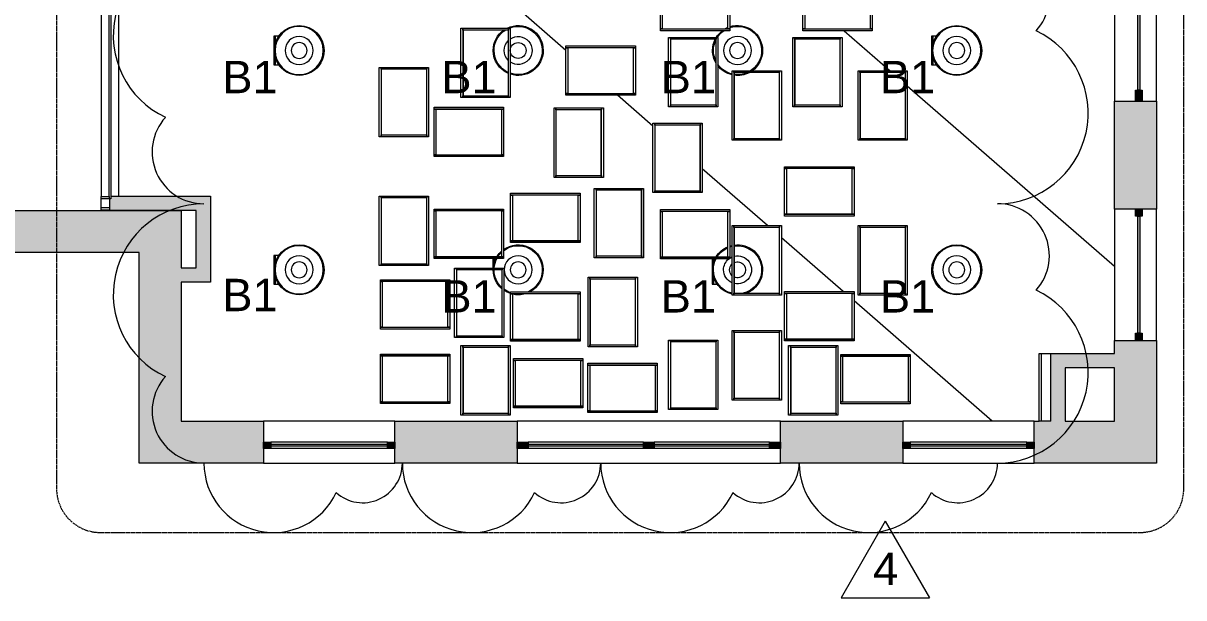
# Model space of a CAD drawing. Header units: inches. Extents: x 4387 to 7158, y 1246 to 2590.
# Drawn here: x 5964.7 to 6282.4, y 1246.4 to 1403.6 of the extents above; entities that cross this region are included whole.
import ezdxf

# ---------------------------------------------------------------- set-up
doc = ezdxf.new("R2010")
doc.units = ezdxf.units.IN
doc.header["$MEASUREMENT"] = 0
doc.linetypes.add('Dash Dot 3_16_', pattern=[0.3125, 0.1875, -0.0625, 0, -0.0625])
for name, color, linetype, lineweight in [('A-ANNO-SYMB', 150, 'Continuous', 9), ('A-CLNG', 13, 'Continuous', 13), ('A-FLOR', 192, 'Continuous', 13), ('A-GENM', 13, 'Continuous', 9), ('A-GLAZ-CURT', 52, 'Continuous', 13), ('A-GLAZ-CWMG', 51, 'Continuous', 13), ('A-WALL', 113, 'Continuous', 13), ('A-WALL-PATT', 111, 'Continuous', 13), ('E-LITE-EQPM', 33, 'Continuous', 9), ('E-LITE-EQPM-IDEN', 33, 'Continuous', 9), ('G-ANNO-REVC', 71, 'Continuous', 9), ('G-ANNO-REVC-IDEN', 71, 'Continuous', 9), ('I-WALL', 2, 'Continuous', 13)]:
    doc.layers.add(name, color=color, linetype=linetype, lineweight=lineweight)
doc.styles.add('Arial', font='arial.ttf', dxfattribs={"height": 8.851796})

# ---------------------------------------------------------------- blocks, each defined once
blk = doc.blocks.new('Rectangular Mullion - 2_ x 1 3_4_-4406287-10TH FLOOR RCP')
at = {"layer": 'A-GLAZ-CWMG'}
blk.add_hatch(color=10, dxfattribs=at).paths.add_polyline_path([(0, 0.25), (0, 0.88), (-2, 0.88), (-2, -0.88), (0, -0.88), (0, -0.25)], flags=0)
at = {"layer": 'A-GLAZ-CWMG', "color": 8, "lineweight": 20}
for p, q in [((-2, 0.88), (0, 0.88)), ((-2, -0.88), (-2, 0.88)), ((0, 0.88), (0, -0.88)), ((0, -0.88), (-2, -0.88))]:
    blk.add_line(p, q, dxfattribs=at)
blk = doc.blocks.new('Rectangular Mullion - 3_ x 1 3_4_-4402381-10TH FLOOR RCP')
at = {"layer": 'A-GLAZ-CWMG', "color": 55}
for p, q in [((4516.96, 1533.03), (4516.96, 1565.03)), ((4518.71, 1533.03), (4518.71, 1565.03))]:
    blk.add_line(p, q, dxfattribs=at)
blk = doc.blocks.new('Rectangular Mullion - 3_ x 1 3_4_-4406289-10TH FLOOR RCP')
at = {"layer": 'A-GLAZ-CWMG'}
blk.add_hatch(color=10, dxfattribs=at).paths.add_polyline_path([(0, -0.25), (0, 0.88), (-3, 0.88), (-3, -0.88), (0, -0.88)], flags=0)
at = {"layer": 'A-GLAZ-CWMG', "color": 8, "lineweight": 20}
for p, q in [((-3, 0.88), (0, 0.88)), ((-3, -0.88), (-3, 0.88)), ((0, 0.88), (0, -0.88)), ((0, -0.88), (-3, -0.88))]:
    blk.add_line(p, q, dxfattribs=at)
blk = doc.blocks.new('Rectangular Mullion - 3_ x 1 3_4_-4405086-10TH FLOOR RCP')
at = {"layer": 'A-GLAZ-CWMG', "color": 55}
for p, q in [((4516.96, 1450.78), (4516.96, 1482.28)), ((4518.71, 1450.78), (4518.71, 1482.28))]:
    blk.add_line(p, q, dxfattribs=at)
blk = doc.blocks.new('System Panel - Glazed-4406290-10TH FLOOR RCP')
at = {"layer": 'A-GLAZ-CURT'}
blk.add_hatch(color=10, dxfattribs=at).paths.add_polyline_path([(-16, 0.25), (-16, -0.25), (16, -0.25), (16, 0.25)], flags=0)
at = {"layer": 'A-GLAZ-CURT', "color": 8, "lineweight": 20}
for p, q in [((-16, -0.25), (-16, 0.25)), ((-16, 0.25), (16, 0.25)), ((16, 0.25), (16, -0.25)), ((16, -0.25), (-16, -0.25))]:
    blk.add_line(p, q, dxfattribs=at)
blk = doc.blocks.new('Rectangular Mullion - 2_ x 1 3_4_-4406291-10TH FLOOR RCP')
at = {"layer": 'A-GLAZ-CWMG'}
blk.add_hatch(color=10, dxfattribs=at).paths.add_polyline_path([(0, -0.88), (-2, -0.88), (-2, 0.88), (0, 0.88), (0, -0.25)], flags=0)
at = {"layer": 'A-GLAZ-CWMG', "color": 8, "lineweight": 20}
for p, q in [((0, 0.88), (-2, 0.88)), ((-2, 0.88), (-2, -0.88)), ((0, -0.88), (0, 0.88)), ((-2, -0.88), (0, -0.88))]:
    blk.add_line(p, q, dxfattribs=at)
blk = doc.blocks.new('System Panel - Glazed-4406292-10TH FLOOR RCP')
at = {"layer": 'A-GLAZ-CURT'}
blk.add_hatch(color=10, dxfattribs=at).paths.add_polyline_path([(-15.75, 0.25), (-15.75, -0.25), (15.75, -0.25), (15.75, 0.25)], flags=0)
at = {"layer": 'A-GLAZ-CURT', "color": 8, "lineweight": 20}
for p, q in [((-15.75, -0.25), (-15.75, 0.25)), ((-15.75, 0.25), (15.75, 0.25)), ((15.75, 0.25), (15.75, -0.25)), ((15.75, -0.25), (-15.75, -0.25))]:
    blk.add_line(p, q, dxfattribs=at)
blk = doc.blocks.new('Rectangular Mullion - 3_ x 1 3_4_-4406293-10TH FLOOR RCP')
at = {"layer": 'A-GLAZ-CWMG'}
blk.add_hatch(color=10, dxfattribs=at).paths.add_polyline_path([(-3, -0.88), (-3, 0.88), (0, 0.88), (0, -0.88)], flags=0)
at = {"layer": 'A-GLAZ-CWMG', "color": 8, "lineweight": 20}
for p, q in [((0, 0.88), (-3, 0.88)), ((-3, 0.88), (-3, -0.88)), ((0, -0.88), (0, 0.88)), ((-3, -0.88), (0, -0.88))]:
    blk.add_line(p, q, dxfattribs=at)
blk = doc.blocks.new('Rectangular Mullion - 3_ x 1 3_4_-4406288-10TH FLOOR RCP')
at = {"layer": 'A-GLAZ-CWMG'}
blk.add_hatch(color=10, dxfattribs=at).paths.add_polyline_path([(1.5, -0.88), (-1.5, -0.88), (-1.5, 0.88), (1.5, 0.88), (1.5, -0.25)], flags=0)
at = {"layer": 'A-GLAZ-CWMG', "color": 8, "lineweight": 20}
for p, q in [((1.5, 0.88), (-1.5, 0.88)), ((-1.5, 0.88), (-1.5, -0.88)), ((1.5, -0.88), (1.5, 0.88)), ((-1.5, -0.88), (1.5, -0.88))]:
    blk.add_line(p, q, dxfattribs=at)
blk = doc.blocks.new('Generic Models 1 - Generic Models 1-4984576-10TH FLOOR RCP')
at = {"layer": 'A-CLNG'}
for p, q in [((6139.13, 1402.05), (6139.13, 1414.55)), ((6139.63, 1414.55), (6139.63, 1402.05)), ((6157.63, 1402.05), (6157.63, 1414.55)), ((6158.13, 1414.55), (6158.13, 1402.05)), ((6178.13, 1402.05), (6178.13, 1414.55)), ((6178.63, 1414.55), (6178.63, 1402.05)), ((6196.63, 1402.05), (6196.63, 1414.55)), ((6197.13, 1414.55), (6197.13, 1402.05)), ((6084.53, 1402.25), (6085.03, 1402.25)), ((6084.53, 1383.25), (6084.53, 1402.25)), ((6085.03, 1402.25), (6097.53, 1402.25)), ((6085.03, 1401.75), (6085.03, 1402.25)), ((6085.03, 1402.25), (6085.03, 1383.25)), ((6097.53, 1401.75), (6085.03, 1401.75)), ((6085.11, 1401.76), (6085.11, 1383.75)), ((6097.53, 1402.25), (6097.53, 1401.75)), ((6097.53, 1402.25), (6098.03, 1402.25)), ((6097.53, 1383.25), (6097.53, 1402.25)), ((6098.03, 1402.25), (6098.03, 1383.25)), ((6139.63, 1402.05), (6139.13, 1402.05)), ((6139.13, 1401.55), (6139.13, 1402.05)), ((6139.13, 1402.05), (6158.13, 1402.05)), ((6158.13, 1401.55), (6139.13, 1401.55)), ((6139.63, 1402.12), (6157.63, 1402.12)), ((6158.13, 1402.05), (6157.63, 1402.05)), ((6158.13, 1402.05), (6158.13, 1401.55)), ((6178.63, 1402.05), (6178.13, 1402.05)), ((6178.13, 1401.55), (6178.13, 1402.05)), ((6178.13, 1402.05), (6197.13, 1402.05)), ((6197.13, 1401.55), (6178.13, 1401.55)), ((6178.63, 1402.12), (6196.63, 1402.12)), ((6197.13, 1402.05), (6196.63, 1402.05)), ((6197.13, 1402.05), (6197.13, 1401.55)), ((6141.35, 1399.75), (6141.85, 1399.75)), ((6141.35, 1380.75), (6141.35, 1399.75)), ((6141.85, 1399.75), (6154.35, 1399.75)), ((6141.85, 1399.25), (6141.85, 1399.75)), ((6141.85, 1399.75), (6141.85, 1380.75)), ((6154.35, 1399.25), (6141.85, 1399.25)), ((6141.92, 1399.26), (6141.92, 1381.25)), ((6154.35, 1399.75), (6154.35, 1399.25)), ((6154.35, 1399.75), (6154.85, 1399.75)), ((6154.35, 1380.75), (6154.35, 1399.75)), ((6154.85, 1399.75), (6154.85, 1380.75)), ((6175.35, 1399.75), (6175.85, 1399.75)), ((6175.35, 1380.75), (6175.35, 1399.75)), ((6175.85, 1399.75), (6188.35, 1399.75)), ((6175.85, 1399.25), (6175.85, 1399.75)), ((6175.85, 1399.75), (6175.85, 1380.75)), ((6188.35, 1399.25), (6175.85, 1399.25)), ((6175.92, 1399.26), (6175.92, 1381.25)), ((6188.35, 1399.75), (6188.35, 1399.25)), ((6188.35, 1399.75), (6188.85, 1399.75)), ((6188.35, 1380.75), (6188.35, 1399.75)), ((6188.85, 1399.75), (6188.85, 1380.75)), ((6113.29, 1396.92), (6113.29, 1397.42)), ((6113.29, 1397.42), (6132.29, 1397.42)), ((6113.29, 1384.42), (6113.29, 1396.92)), ((6113.29, 1396.92), (6113.79, 1396.92)), ((6132.29, 1396.92), (6113.29, 1396.92)), ((6113.79, 1396.92), (6113.79, 1384.42)), ((6131.79, 1396.85), (6113.79, 1396.85)), ((6131.79, 1384.42), (6131.79, 1396.92)), ((6131.79, 1396.92), (6132.29, 1396.92)), ((6132.29, 1397.42), (6132.29, 1396.92)), ((6132.29, 1396.92), (6132.29, 1384.42)), ((6062.16, 1391.53), (6062.66, 1391.53)), ((6062.16, 1372.53), (6062.16, 1391.53)), ((6062.66, 1391.53), (6075.16, 1391.53)), ((6062.66, 1391.03), (6062.66, 1391.53)), ((6062.66, 1391.53), (6062.66, 1372.53)), ((6075.16, 1391.53), (6075.16, 1391.03)), ((6075.16, 1391.53), (6075.66, 1391.53)), ((6075.16, 1372.53), (6075.16, 1391.53)), ((6075.66, 1391.53), (6075.66, 1372.53)), ((6075.16, 1391.03), (6062.66, 1391.03)), ((6062.74, 1391.04), (6062.74, 1373.03)), ((6158.77, 1390.61), (6159.27, 1390.61)), ((6158.77, 1371.61), (6158.77, 1390.61)), ((6159.27, 1390.61), (6171.77, 1390.61)), ((6159.27, 1390.11), (6159.27, 1390.61)), ((6159.27, 1390.61), (6159.27, 1371.61)), ((6171.77, 1390.11), (6159.27, 1390.11)), ((6159.34, 1390.12), (6159.34, 1372.11)), ((6171.77, 1390.61), (6171.77, 1390.11)), ((6171.77, 1390.61), (6172.27, 1390.61)), ((6171.77, 1371.61), (6171.77, 1390.61)), ((6172.27, 1390.61), (6172.27, 1371.61)), ((6193.22, 1390.61), (6193.72, 1390.61)), ((6193.22, 1371.61), (6193.22, 1390.61)), ((6193.72, 1390.61), (6206.22, 1390.61)), ((6193.72, 1390.11), (6193.72, 1390.61)), ((6193.72, 1390.61), (6193.72, 1371.61)), ((6206.22, 1390.11), (6193.72, 1390.11)), ((6193.8, 1390.12), (6193.8, 1372.11)), ((6206.22, 1390.61), (6206.22, 1390.11)), ((6206.22, 1390.61), (6206.72, 1390.61)), ((6206.22, 1371.61), (6206.22, 1390.61)), ((6206.72, 1390.61), (6206.72, 1371.61)), ((6085.03, 1383.25), (6084.53, 1383.25)), ((6085.03, 1383.75), (6097.53, 1383.75)), ((6085.03, 1383.25), (6085.03, 1383.75)), ((6097.53, 1383.25), (6085.03, 1383.25)), ((6097.53, 1383.75), (6097.53, 1383.25)), ((6098.03, 1383.25), (6097.53, 1383.25)), ((6113.79, 1384.42), (6113.29, 1384.42)), ((6113.29, 1383.92), (6113.29, 1384.42)), ((6113.29, 1384.42), (6132.29, 1384.42)), ((6132.29, 1383.92), (6113.29, 1383.92)), ((6132.29, 1384.42), (6131.79, 1384.42)), ((6132.29, 1384.42), (6132.29, 1383.92)), ((6077.19, 1380.11), (6077.19, 1380.61)), ((6077.19, 1380.61), (6096.19, 1380.61)), ((6077.19, 1367.61), (6077.19, 1380.11)), ((6077.19, 1380.11), (6077.69, 1380.11)), ((6096.19, 1380.11), (6077.19, 1380.11)), ((6077.69, 1380.11), (6077.69, 1367.61)), ((6095.69, 1380.04), (6077.69, 1380.04)), ((6095.69, 1367.61), (6095.69, 1380.11)), ((6095.69, 1380.11), (6096.19, 1380.11)), ((6096.19, 1380.61), (6096.19, 1380.11)), ((6096.19, 1380.11), (6096.19, 1367.61)), ((6110.02, 1361.43), (6110.02, 1380.43)), ((6110.02, 1380.43), (6110.52, 1380.43)), ((6110.52, 1379.93), (6110.52, 1380.43)), ((6110.52, 1380.43), (6123.02, 1380.43)), ((6110.52, 1380.43), (6110.52, 1361.43)), ((6123.02, 1379.93), (6110.52, 1379.93)), ((6122.95, 1361.92), (6122.95, 1379.93)), ((6123.02, 1380.43), (6123.02, 1379.93)), ((6123.02, 1361.43), (6123.02, 1380.43)), ((6123.02, 1380.43), (6123.52, 1380.43)), ((6123.52, 1380.43), (6123.52, 1361.43)), ((6141.85, 1380.75), (6141.35, 1380.75)), ((6141.85, 1381.25), (6154.35, 1381.25)), ((6141.85, 1380.75), (6141.85, 1381.25)), ((6154.35, 1380.75), (6141.85, 1380.75)), ((6154.35, 1381.25), (6154.35, 1380.75)), ((6154.85, 1380.75), (6154.35, 1380.75)), ((6175.85, 1380.75), (6175.35, 1380.75)), ((6175.85, 1381.25), (6188.35, 1381.25)), ((6175.85, 1380.75), (6175.85, 1381.25)), ((6188.35, 1380.75), (6175.85, 1380.75)), ((6188.35, 1381.25), (6188.35, 1380.75)), ((6188.85, 1380.75), (6188.35, 1380.75)), ((6137.08, 1357.26), (6137.08, 1376.26)), ((6137.08, 1376.26), (6137.58, 1376.26)), ((6137.58, 1375.76), (6137.58, 1376.26)), ((6137.58, 1376.26), (6150.08, 1376.26)), ((6137.58, 1376.26), (6137.58, 1357.26)), ((6150.08, 1375.76), (6137.58, 1375.76)), ((6150.01, 1357.76), (6150.01, 1375.76)), ((6150.08, 1376.26), (6150.08, 1375.76)), ((6150.08, 1357.26), (6150.08, 1376.26)), ((6150.08, 1376.26), (6150.58, 1376.26)), ((6150.58, 1376.26), (6150.58, 1357.26)), ((6062.66, 1372.53), (6062.16, 1372.53)), ((6062.66, 1373.03), (6075.16, 1373.03)), ((6062.66, 1372.53), (6062.66, 1373.03)), ((6075.16, 1372.53), (6062.66, 1372.53)), ((6075.16, 1373.03), (6075.16, 1372.53)), ((6075.66, 1372.53), (6075.16, 1372.53)), ((6159.27, 1371.61), (6158.77, 1371.61)), ((6159.27, 1372.11), (6171.77, 1372.11)), ((6159.27, 1371.61), (6159.27, 1372.11)), ((6171.77, 1371.61), (6159.27, 1371.61)), ((6171.77, 1372.11), (6171.77, 1371.61)), ((6172.27, 1371.61), (6171.77, 1371.61)), ((6193.72, 1371.61), (6193.22, 1371.61)), ((6193.72, 1372.11), (6206.22, 1372.11)), ((6193.72, 1371.61), (6193.72, 1372.11)), ((6206.22, 1371.61), (6193.72, 1371.61)), ((6206.22, 1372.11), (6206.22, 1371.61)), ((6206.72, 1371.61), (6206.22, 1371.61)), ((6077.69, 1367.61), (6077.19, 1367.61)), ((6077.19, 1367.11), (6077.19, 1367.61)), ((6077.19, 1367.61), (6096.19, 1367.61)), ((6096.19, 1367.11), (6077.19, 1367.11)), ((6096.19, 1367.61), (6095.69, 1367.61)), ((6096.19, 1367.61), (6096.19, 1367.11)), ((6173.13, 1363.86), (6173.13, 1364.36)), ((6173.13, 1364.36), (6192.13, 1364.36)), ((6173.13, 1351.36), (6173.13, 1363.86)), ((6173.13, 1363.86), (6173.63, 1363.86)), ((6192.13, 1363.86), (6173.13, 1363.86)), ((6173.63, 1363.86), (6173.63, 1351.36)), ((6191.63, 1351.36), (6191.63, 1363.86)), ((6191.63, 1363.86), (6192.13, 1363.86)), ((6192.13, 1364.36), (6192.13, 1363.86)), ((6192.13, 1363.86), (6192.13, 1351.36)), ((6110.52, 1361.43), (6110.02, 1361.43)), ((6110.52, 1361.43), (6110.52, 1361.93)), ((6110.52, 1361.93), (6123.02, 1361.93)), ((6123.02, 1361.43), (6110.52, 1361.43)), ((6123.02, 1361.93), (6123.02, 1361.43)), ((6123.52, 1361.43), (6123.02, 1361.43)), ((6098.13, 1356.61), (6098.13, 1357.11)), ((6098.13, 1357.11), (6117.13, 1357.11)), ((6098.13, 1344.11), (6098.13, 1356.61)), ((6098.13, 1356.61), (6098.63, 1356.61)), ((6117.13, 1356.61), (6098.13, 1356.61)), ((6098.63, 1356.61), (6098.63, 1344.11)), ((6116.63, 1344.11), (6116.63, 1356.61)), ((6116.63, 1356.61), (6117.13, 1356.61)), ((6117.13, 1357.11), (6117.13, 1356.61)), ((6117.13, 1356.61), (6117.13, 1344.11)), ((6121.02, 1339.43), (6121.02, 1358.43)), ((6121.02, 1358.43), (6121.52, 1358.43)), ((6121.52, 1357.93), (6121.52, 1358.43)), ((6121.52, 1358.43), (6134.02, 1358.43)), ((6121.52, 1358.43), (6121.52, 1339.43)), ((6134.02, 1357.93), (6121.52, 1357.93)), ((6133.95, 1339.93), (6133.95, 1357.93)), ((6134.02, 1358.43), (6134.02, 1357.93)), ((6134.02, 1339.43), (6134.02, 1358.43)), ((6134.02, 1358.43), (6134.52, 1358.43)), ((6134.52, 1358.43), (6134.52, 1339.43)), ((6137.58, 1357.26), (6137.08, 1357.26)), ((6137.58, 1357.26), (6137.58, 1357.76)), ((6137.58, 1357.76), (6150.08, 1357.76)), ((6150.08, 1357.26), (6137.58, 1357.26)), ((6150.08, 1357.76), (6150.08, 1357.26)), ((6150.58, 1357.26), (6150.08, 1357.26)), ((6062.16, 1337.32), (6062.16, 1356.32)), ((6062.16, 1356.32), (6062.66, 1356.32)), ((6062.66, 1355.82), (6062.66, 1356.32)), ((6062.66, 1356.32), (6075.16, 1356.32)), ((6062.66, 1356.32), (6062.66, 1337.32)), ((6075.16, 1355.82), (6062.66, 1355.82)), ((6062.74, 1355.82), (6062.74, 1337.82)), ((6075.16, 1356.32), (6075.16, 1355.82)), ((6075.16, 1337.32), (6075.16, 1356.32)), ((6075.16, 1356.32), (6075.66, 1356.32)), ((6075.66, 1356.32), (6075.66, 1337.32)), ((6077.19, 1352.24), (6077.19, 1352.74)), ((6077.19, 1352.74), (6096.19, 1352.74)), ((6077.19, 1339.74), (6077.19, 1352.24)), ((6077.19, 1352.24), (6077.69, 1352.24)), ((6096.19, 1352.24), (6077.19, 1352.24)), ((6077.69, 1352.24), (6077.69, 1339.74)), ((6095.69, 1339.74), (6095.69, 1352.24)), ((6095.69, 1352.24), (6096.19, 1352.24)), ((6096.19, 1352.74), (6096.19, 1352.24)), ((6096.19, 1352.24), (6096.19, 1339.74)), ((6139.13, 1352.11), (6139.13, 1352.61)), ((6139.13, 1352.61), (6158.13, 1352.61)), ((6139.13, 1339.61), (6139.13, 1352.11)), ((6139.13, 1352.11), (6139.63, 1352.11)), ((6158.13, 1352.11), (6139.13, 1352.11)), ((6139.63, 1352.11), (6139.63, 1339.61)), ((6157.63, 1339.61), (6157.63, 1352.11)), ((6157.63, 1352.11), (6158.13, 1352.11)), ((6158.13, 1352.61), (6158.13, 1352.11)), ((6158.13, 1352.11), (6158.13, 1339.61)), ((6173.63, 1351.36), (6173.13, 1351.36)), ((6173.13, 1350.86), (6173.13, 1351.36)), ((6173.13, 1351.36), (6192.13, 1351.36)), ((6192.13, 1350.86), (6173.13, 1350.86)), ((6173.63, 1351.43), (6191.63, 1351.43)), ((6192.13, 1351.36), (6191.63, 1351.36)), ((6192.13, 1351.36), (6192.13, 1350.86)), ((6158.77, 1329.24), (6158.77, 1348.24)), ((6158.77, 1348.24), (6159.27, 1348.24)), ((6159.27, 1347.74), (6159.27, 1348.24)), ((6159.27, 1348.24), (6171.77, 1348.24)), ((6159.27, 1348.24), (6159.27, 1329.24)), ((6171.77, 1347.74), (6159.27, 1347.74)), ((6159.34, 1347.74), (6159.34, 1329.74)), ((6171.77, 1348.24), (6171.77, 1347.74)), ((6171.77, 1329.24), (6171.77, 1348.24)), ((6171.77, 1348.24), (6172.27, 1348.24)), ((6172.27, 1348.24), (6172.27, 1329.24)), ((6193.22, 1329.24), (6193.22, 1348.24)), ((6193.22, 1348.24), (6193.72, 1348.24)), ((6193.72, 1347.74), (6193.72, 1348.24)), ((6193.72, 1348.24), (6206.22, 1348.24)), ((6193.72, 1348.24), (6193.72, 1329.24)), ((6206.22, 1347.74), (6193.72, 1347.74)), ((6193.8, 1347.74), (6193.8, 1329.74)), ((6206.22, 1348.24), (6206.22, 1347.74)), ((6206.22, 1329.24), (6206.22, 1348.24)), ((6206.22, 1348.24), (6206.72, 1348.24)), ((6206.72, 1348.24), (6206.72, 1329.24)), ((6098.63, 1344.11), (6098.13, 1344.11)), ((6098.13, 1343.61), (6098.13, 1344.11)), ((6098.13, 1344.11), (6117.13, 1344.11)), ((6098.63, 1344.19), (6116.63, 1344.19)), ((6117.13, 1344.11), (6116.63, 1344.11)), ((6117.13, 1344.11), (6117.13, 1343.61)), ((6117.13, 1343.61), (6098.13, 1343.61)), ((6062.66, 1337.32), (6062.66, 1337.82)), ((6062.66, 1337.82), (6075.16, 1337.82)), ((6075.16, 1337.82), (6075.16, 1337.32)), ((6077.69, 1339.74), (6077.19, 1339.74)), ((6077.19, 1339.24), (6077.19, 1339.74)), ((6077.19, 1339.74), (6096.19, 1339.74)), ((6096.19, 1339.24), (6077.19, 1339.24)), ((6077.69, 1339.81), (6095.69, 1339.81)), ((6096.19, 1339.74), (6095.69, 1339.74)), ((6096.19, 1339.74), (6096.19, 1339.24)), ((6121.52, 1339.43), (6121.02, 1339.43)), ((6121.52, 1339.43), (6121.52, 1339.93)), ((6121.52, 1339.93), (6134.02, 1339.93)), ((6134.02, 1339.43), (6121.52, 1339.43)), ((6134.02, 1339.93), (6134.02, 1339.43)), ((6134.52, 1339.43), (6134.02, 1339.43)), ((6139.63, 1339.61), (6139.13, 1339.61)), ((6139.13, 1339.11), (6139.13, 1339.61)), ((6139.13, 1339.61), (6158.13, 1339.61)), ((6158.13, 1339.11), (6139.13, 1339.11)), ((6139.63, 1339.69), (6157.63, 1339.69)), ((6158.13, 1339.61), (6157.63, 1339.61)), ((6158.13, 1339.61), (6158.13, 1339.11)), ((6062.66, 1337.32), (6062.16, 1337.32)), ((6075.16, 1337.32), (6062.66, 1337.32)), ((6075.66, 1337.32), (6075.16, 1337.32)), ((6082.78, 1317.6), (6082.78, 1336.6)), ((6082.78, 1336.6), (6083.28, 1336.6)), ((6083.28, 1336.1), (6083.28, 1336.6)), ((6083.28, 1336.6), (6095.78, 1336.6)), ((6083.28, 1336.6), (6083.28, 1317.6)), ((6095.78, 1336.1), (6083.28, 1336.1)), ((6083.36, 1336.1), (6083.36, 1318.1)), ((6095.78, 1336.6), (6095.78, 1336.1)), ((6095.78, 1317.6), (6095.78, 1336.6)), ((6095.78, 1336.6), (6096.28, 1336.6)), ((6096.28, 1336.6), (6096.28, 1317.6)), ((6062.48, 1332.93), (6062.48, 1333.43)), ((6062.48, 1333.43), (6081.48, 1333.43)), ((6062.48, 1320.43), (6062.48, 1332.93)), ((6062.48, 1332.93), (6062.98, 1332.93)), ((6081.48, 1332.93), (6062.48, 1332.93)), ((6062.98, 1332.93), (6062.98, 1320.43)), ((6080.98, 1320.43), (6080.98, 1332.93)), ((6080.98, 1332.93), (6081.48, 1332.93)), ((6081.48, 1333.43), (6081.48, 1332.93)), ((6081.48, 1332.93), (6081.48, 1320.43)), ((6119.35, 1315.1), (6119.35, 1334.1)), ((6119.35, 1334.1), (6119.85, 1334.1)), ((6119.85, 1333.6), (6119.85, 1334.1)), ((6119.85, 1334.1), (6132.35, 1334.1)), ((6119.85, 1334.1), (6119.85, 1315.1)), ((6132.35, 1333.6), (6119.85, 1333.6)), ((6119.92, 1333.6), (6119.92, 1315.6)), ((6132.35, 1334.1), (6132.35, 1333.6)), ((6132.35, 1315.1), (6132.35, 1334.1)), ((6132.35, 1334.1), (6132.85, 1334.1)), ((6132.85, 1334.1), (6132.85, 1315.1)), ((6098.13, 1329.61), (6098.13, 1330.11)), ((6098.13, 1330.11), (6117.13, 1330.11)), ((6098.13, 1317.11), (6098.13, 1329.61)), ((6098.13, 1329.61), (6098.63, 1329.61)), ((6117.13, 1329.61), (6098.13, 1329.61)), ((6098.63, 1329.61), (6098.63, 1317.11)), ((6116.63, 1317.11), (6116.63, 1329.61)), ((6116.63, 1329.61), (6117.13, 1329.61)), ((6117.13, 1330.11), (6117.13, 1329.61)), ((6117.13, 1329.61), (6117.13, 1317.11)), ((6159.27, 1329.24), (6158.77, 1329.24)), ((6159.27, 1329.24), (6159.27, 1329.74)), ((6159.27, 1329.74), (6171.77, 1329.74)), ((6171.77, 1329.24), (6159.27, 1329.24)), ((6171.77, 1329.74), (6171.77, 1329.24)), ((6172.27, 1329.24), (6171.77, 1329.24)), ((6173.13, 1329.69), (6173.13, 1330.19)), ((6173.13, 1330.19), (6192.13, 1330.19)), ((6173.13, 1317.19), (6173.13, 1329.69)), ((6173.13, 1329.69), (6173.63, 1329.69)), ((6192.13, 1329.69), (6173.13, 1329.69)), ((6173.63, 1329.69), (6173.63, 1317.19)), ((6191.63, 1317.19), (6191.63, 1329.69)), ((6191.63, 1329.69), (6192.13, 1329.69)), ((6192.13, 1330.19), (6192.13, 1329.69)), ((6192.13, 1329.69), (6192.13, 1317.19)), ((6193.72, 1329.24), (6193.22, 1329.24)), ((6193.72, 1329.24), (6193.72, 1329.74)), ((6193.72, 1329.74), (6206.22, 1329.74)), ((6206.22, 1329.24), (6193.72, 1329.24)), ((6206.22, 1329.74), (6206.22, 1329.24)), ((6206.72, 1329.24), (6206.22, 1329.24)), ((6062.98, 1320.43), (6062.48, 1320.43)), ((6062.48, 1319.93), (6062.48, 1320.43)), ((6062.48, 1320.43), (6081.48, 1320.43)), ((6081.48, 1319.93), (6062.48, 1319.93)), ((6062.98, 1320.5), (6080.98, 1320.5)), ((6081.48, 1320.43), (6080.98, 1320.43)), ((6081.48, 1320.43), (6081.48, 1319.93)), ((6158.77, 1319.51), (6159.27, 1319.51)), ((6158.77, 1300.51), (6158.77, 1319.51)), ((6159.27, 1319.51), (6171.77, 1319.51)), ((6159.27, 1319.01), (6159.27, 1319.51)), ((6159.27, 1319.51), (6159.27, 1300.51)), ((6171.77, 1319.01), (6159.27, 1319.01)), ((6159.34, 1319.01), (6159.34, 1301.01)), ((6171.77, 1319.51), (6171.77, 1319.01)), ((6171.77, 1319.51), (6172.27, 1319.51)), ((6171.77, 1300.51), (6171.77, 1319.51)), ((6172.27, 1319.51), (6172.27, 1300.51)), ((6083.28, 1317.6), (6082.78, 1317.6)), ((6083.28, 1317.6), (6083.28, 1318.1)), ((6083.28, 1318.1), (6095.78, 1318.1)), ((6095.78, 1317.6), (6083.28, 1317.6)), ((6084.53, 1315.4), (6085.03, 1315.4)), ((6084.53, 1296.4), (6084.53, 1315.4)), ((6085.03, 1315.4), (6097.53, 1315.4)), ((6085.03, 1314.9), (6085.03, 1315.4)), ((6085.03, 1315.4), (6085.03, 1296.4)), ((6095.78, 1318.1), (6095.78, 1317.6)), ((6096.28, 1317.6), (6095.78, 1317.6)), ((6097.53, 1315.4), (6097.53, 1314.9)), ((6097.53, 1315.4), (6098.03, 1315.4)), ((6097.53, 1296.4), (6097.53, 1315.4)), ((6098.03, 1315.4), (6098.03, 1296.4)), ((6098.63, 1317.11), (6098.13, 1317.11)), ((6098.13, 1316.61), (6098.13, 1317.11)), ((6098.13, 1317.11), (6117.13, 1317.11)), ((6117.13, 1316.61), (6098.13, 1316.61)), ((6098.63, 1317.19), (6116.63, 1317.19)), ((6117.13, 1317.11), (6116.63, 1317.11)), ((6117.13, 1317.11), (6117.13, 1316.61)), ((6119.85, 1315.1), (6119.85, 1315.6)), ((6119.85, 1315.6), (6132.35, 1315.6)), ((6132.35, 1315.6), (6132.35, 1315.1)), ((6141.35, 1316.9), (6141.85, 1316.9)), ((6141.35, 1297.9), (6141.35, 1316.9)), ((6141.85, 1316.9), (6154.35, 1316.9)), ((6141.85, 1316.4), (6141.85, 1316.9)), ((6141.85, 1316.9), (6141.85, 1297.9)), ((6154.35, 1316.4), (6141.85, 1316.4)), ((6141.92, 1316.4), (6141.92, 1298.4)), ((6154.35, 1316.9), (6154.35, 1316.4)), ((6154.35, 1316.9), (6154.85, 1316.9)), ((6154.35, 1297.9), (6154.35, 1316.9)), ((6154.85, 1316.9), (6154.85, 1297.9)), ((6173.63, 1317.19), (6173.13, 1317.19)), ((6173.13, 1316.69), (6173.13, 1317.19)), ((6173.13, 1317.19), (6192.13, 1317.19)), ((6192.13, 1316.69), (6173.13, 1316.69)), ((6173.63, 1317.26), (6191.63, 1317.26)), ((6174.22, 1315.4), (6174.72, 1315.4)), ((6174.22, 1296.4), (6174.22, 1315.4)), ((6174.72, 1315.4), (6187.22, 1315.4)), ((6174.72, 1314.9), (6174.72, 1315.4)), ((6174.72, 1315.4), (6174.72, 1296.4)), ((6187.22, 1315.4), (6187.22, 1314.9)), ((6187.22, 1315.4), (6187.72, 1315.4)), ((6187.22, 1296.4), (6187.22, 1315.4)), ((6187.72, 1315.4), (6187.72, 1296.4)), ((6192.13, 1317.19), (6191.63, 1317.19)), ((6192.13, 1317.19), (6192.13, 1316.69)), ((6062.48, 1312.57), (6062.48, 1313.07)), ((6062.48, 1313.07), (6081.48, 1313.07)), ((6062.48, 1300.07), (6062.48, 1312.57)), ((6062.48, 1312.57), (6062.98, 1312.57)), ((6081.48, 1312.57), (6062.48, 1312.57)), ((6062.98, 1312.57), (6062.98, 1300.07)), ((6080.98, 1312.5), (6062.98, 1312.5)), ((6080.98, 1300.07), (6080.98, 1312.57)), ((6080.98, 1312.57), (6081.48, 1312.57)), ((6081.48, 1313.07), (6081.48, 1312.57)), ((6081.48, 1312.57), (6081.48, 1300.07)), ((6097.53, 1314.9), (6085.03, 1314.9)), ((6085.11, 1314.9), (6085.11, 1296.9)), ((6119.85, 1315.1), (6119.35, 1315.1)), ((6132.35, 1315.1), (6119.85, 1315.1)), ((6132.85, 1315.1), (6132.35, 1315.1)), ((6187.22, 1314.9), (6174.72, 1314.9)), ((6174.8, 1314.9), (6174.8, 1296.9)), ((6188.5, 1312.51), (6188.5, 1313.01)), ((6188.5, 1313.01), (6207.5, 1313.01)), ((6188.5, 1300.01), (6188.5, 1312.51)), ((6188.5, 1312.51), (6189, 1312.51)), ((6207.5, 1312.51), (6188.5, 1312.51)), ((6207, 1312.44), (6188.99, 1312.44)), ((6189, 1312.51), (6189, 1300.01)), ((6207, 1300.01), (6207, 1312.51)), ((6207, 1312.51), (6207.5, 1312.51)), ((6207.5, 1313.01), (6207.5, 1312.51)), ((6207.5, 1312.51), (6207.5, 1300.01)), ((6098.88, 1311.36), (6098.88, 1311.86)), ((6098.88, 1311.86), (6117.88, 1311.86)), ((6098.88, 1298.86), (6098.88, 1311.36)), ((6098.88, 1311.36), (6099.38, 1311.36)), ((6117.88, 1311.36), (6098.88, 1311.36)), ((6099.38, 1311.36), (6099.38, 1298.86)), ((6117.38, 1298.86), (6117.38, 1311.36)), ((6117.38, 1311.36), (6117.88, 1311.36)), ((6117.88, 1311.86), (6117.88, 1311.36)), ((6117.88, 1311.36), (6117.88, 1298.86)), ((6119.29, 1310.07), (6119.29, 1310.57)), ((6119.29, 1310.57), (6138.29, 1310.57)), ((6119.29, 1297.57), (6119.29, 1310.07)), ((6119.29, 1310.07), (6119.79, 1310.07)), ((6138.29, 1310.07), (6119.29, 1310.07)), ((6119.79, 1310.07), (6119.79, 1297.57)), ((6137.79, 1310), (6119.79, 1310)), ((6137.79, 1297.57), (6137.79, 1310.07)), ((6137.79, 1310.07), (6138.29, 1310.07)), ((6138.29, 1310.57), (6138.29, 1310.07)), ((6138.29, 1310.07), (6138.29, 1297.57)), ((6062.98, 1300.07), (6062.48, 1300.07)), ((6062.48, 1299.57), (6062.48, 1300.07)), ((6062.48, 1300.07), (6081.48, 1300.07)), ((6081.48, 1299.57), (6062.48, 1299.57)), ((6081.48, 1300.07), (6080.98, 1300.07)), ((6081.48, 1300.07), (6081.48, 1299.57)), ((6159.27, 1300.51), (6158.77, 1300.51)), ((6159.27, 1301.01), (6171.77, 1301.01)), ((6159.27, 1300.51), (6159.27, 1301.01)), ((6171.77, 1300.51), (6159.27, 1300.51)), ((6171.77, 1301.01), (6171.77, 1300.51)), ((6172.27, 1300.51), (6171.77, 1300.51)), ((6189, 1300.01), (6188.5, 1300.01)), ((6188.5, 1299.51), (6188.5, 1300.01)), ((6188.5, 1300.01), (6207.5, 1300.01)), ((6207.5, 1299.51), (6188.5, 1299.51)), ((6207.5, 1300.01), (6207, 1300.01)), ((6207.5, 1300.01), (6207.5, 1299.51)), ((6085.03, 1296.4), (6084.53, 1296.4)), ((6085.03, 1296.9), (6097.53, 1296.9)), ((6085.03, 1296.4), (6085.03, 1296.9)), ((6097.53, 1296.4), (6085.03, 1296.4)), ((6097.53, 1296.9), (6097.53, 1296.4)), ((6098.03, 1296.4), (6097.53, 1296.4)), ((6099.38, 1298.86), (6098.88, 1298.86)), ((6098.88, 1298.36), (6098.88, 1298.86)), ((6098.88, 1298.86), (6117.88, 1298.86)), ((6117.88, 1298.36), (6098.88, 1298.36)), ((6099.38, 1298.94), (6117.38, 1298.94)), ((6117.88, 1298.86), (6117.38, 1298.86)), ((6117.88, 1298.86), (6117.88, 1298.36)), ((6119.79, 1297.57), (6119.29, 1297.57)), ((6119.29, 1297.07), (6119.29, 1297.57)), ((6119.29, 1297.57), (6138.29, 1297.57)), ((6138.29, 1297.07), (6119.29, 1297.07)), ((6138.29, 1297.57), (6137.79, 1297.57)), ((6138.29, 1297.57), (6138.29, 1297.07)), ((6141.85, 1297.9), (6141.35, 1297.9)), ((6141.85, 1298.4), (6154.35, 1298.4)), ((6141.85, 1297.9), (6141.85, 1298.4)), ((6154.35, 1297.9), (6141.85, 1297.9)), ((6154.35, 1298.4), (6154.35, 1297.9)), ((6154.85, 1297.9), (6154.35, 1297.9)), ((6174.72, 1296.4), (6174.22, 1296.4)), ((6174.72, 1296.9), (6187.22, 1296.9)), ((6174.72, 1296.4), (6174.72, 1296.9)), ((6187.22, 1296.4), (6174.72, 1296.4)), ((6187.22, 1296.9), (6187.22, 1296.4)), ((6187.72, 1296.4), (6187.22, 1296.4))]:
    blk.add_line(p, q, dxfattribs=at)
blk = doc.blocks.new('L-Surface Mounted Downlight - B - DOWNLIGHT_ SURFACE MOUNTED-5054385-10TH FLOOR RCP')
at = {"layer": 'A-GENM'}
for p, q in [((-6.96, 3.92), (-5.54, 3.92)), ((-6.96, -3.92), (-6.96, 3.92)), ((-6.7, 3.92), (-6.7, 1.07)), ((-6.54, 1.94), (-6.54, 3.92)), ((-6.7, -1.07), (-6.7, -3.92)), ((-6.54, -3.92), (-6.54, -1.94)), ((-5.54, -3.92), (-6.96, -3.92))]:
    blk.add_line(p, q, dxfattribs=at)
at = {"layer": 'E-LITE-EQPM'}
for radius in [6.6, 3.83, 2.17]:
    blk.add_circle((0, 0), radius, dxfattribs=at)
for start, end in [(360, 180), (180, 360)]:
    blk.add_arc((0, 0), 6.84, start, end, dxfattribs=at)
blk = doc.blocks.new('L-Surface Mounted Downlight - B - DOWNLIGHT_ SURFACE MOUNTED-V150-10TH FLOOR RCP')
at = {"layer": 'E-LITE-EQPM'}
for radius in [6.6, 3.83, 2.17]:
    blk.add_circle((0, 0), radius, dxfattribs=at)
for start, end in [(360, 180), (180, 360)]:
    blk.add_arc((0, 0), 6.84, start, end, dxfattribs=at)
blk = doc.blocks.new('L-Surface Mounted Downlight - B - DOWNLIGHT_ SURFACE MOUNTED-V151-10TH FLOOR RCP')
at = {"layer": 'A-GENM'}
for p, q in [((-6.96, 3.92), (-5.54, 3.92)), ((-6.96, -2.96), (-6.96, 3.92)), ((-6.7, 3.92), (-6.7, 1.07)), ((-6.54, 1.94), (-6.54, 3.92)), ((-6.7, -1.07), (-6.7, -2.96)), ((-6.54, -2.96), (-6.54, -1.94))]:
    blk.add_line(p, q, dxfattribs=at)
at = {"layer": 'E-LITE-EQPM'}
for radius, start, end in [(6.84, 102.4818, 180), (6.6, 103.0813, 180), (6.6, 261.9797, 79.9114), (6.84, 360, 70.6691), (3.83, 113.16, 180), (3.83, 256.1834, 103.8166), (2.17, 134.8384, 180), (2.17, 244.9467, 115.0533), (6.84, 180, 205.8064), (6.6, 180, 207.0356), (3.83, 180, 231.3938), (2.17, 180, 225.1616), (3.83, 235.7666, 246.84), (6.84, 262.3113, 360), (6.84, 211.1796, 247.3101), (6.6, 212.6458, 246.3224), (6.6, 251.2177, 256.9187), (6.84, 251.8533, 257.4595)]:
    blk.add_arc((0, 0), radius, start, end, dxfattribs=at)
blk = doc.blocks.new('L-Surface Mounted Downlight - B - DOWNLIGHT_ SURFACE MOUNTED-V152-10TH FLOOR RCP')
at = {"layer": 'E-LITE-EQPM'}
for radius in [3.83, 2.17]:
    blk.add_circle((0, 0), radius, dxfattribs=at)
for radius, start, end in [(6.84, 102.5405, 142.7338), (6.6, 103.0813, 145.2553), (6.84, 62.4918, 97.6887), (6.6, 67.5631, 98.0203), (6.84, 150, 180), (6.6, 251.2177, 57.9555), (6.84, 360, 54.6716), (6.6, 154.8629, 180), (6.84, 180, 207.0583), (6.6, 180, 205.1371), (6.84, 251.8533, 360), (6.84, 211.8649, 232.6951), (6.6, 213.2799, 235.2015), (6.84, 240.9494, 247.3101)]:
    blk.add_arc((0, 0), radius, start, end, dxfattribs=at)
blk = doc.blocks.new('L-Surface Mounted Downlight - B - DOWNLIGHT_ SURFACE MOUNTED-V154-10TH FLOOR RCP')
at = {"layer": 'A-GENM'}
for p, q in [((-6.96, -3.09), (-6.96, -0.45)), ((-6.7, -1.07), (-6.7, -3.09)), ((-6.54, -3.09), (-6.54, -1.94))]:
    blk.add_line(p, q, dxfattribs=at)
at = {"layer": 'E-LITE-EQPM'}
for radius in [3.83, 2.17]:
    blk.add_circle((0, 0), radius, dxfattribs=at)
for radius, start, end in [(6.84, 107.7707, 125.3128), (6.84, 73.4113, 103.3483), (6.6, 86.8824, 93.1176), (6.84, 130.6035, 179.5417), (6.6, 132.7609, 179.5219), (6.6, 232.2404, 67.5205), (6.6, 108.377, 126.5925), (6.84, 360, 62.4432), (6.84, 183.7753, 206.9416), (6.6, 183.9381, 208.2588), (6.84, 233.6861, 360), (6.84, 212.5015, 228.3955), (6.6, 213.8689, 226.0719)]:
    blk.add_arc((0, 0), radius, start, end, dxfattribs=at)
blk = doc.blocks.new('L-Surface Mounted Downlight - B - DOWNLIGHT_ SURFACE MOUNTED-V155-10TH FLOOR RCP')
at = {"layer": 'E-LITE-EQPM'}
for radius, start, end in [(6.6, 248.6639, 109.3365), (6.84, 360, 108.6612), (6.84, 113.2043, 180), (6.6, 114.2319, 180), (3.83, 234.7822, 125.2178), (3.83, 134.8177, 180), (2.17, 180.0243, 179.9757), (6.84, 180, 235.4615), (6.6, 180, 239.0563), (3.83, 180, 225.1823), (6.84, 243.7485, 360)]:
    blk.add_arc((0, 0), radius, start, end, dxfattribs=at)
blk = doc.blocks.new('Family - ___-6304933-10TH FLOOR RCP')
at = {"layer": 'G-ANNO-REVC'}
for centre, radius, start, end in [((6049.5, 1567.03), 19.01, 0, 154.7912), ((6103.8, 1567.03), 19.01, 0, 154.7912), ((6158.1, 1567.03), 19.01, 0, 154.7912), ((6212.4, 1567.03), 19.01, 0, 154.7912), ((6025.06, 1567.03), 10.86, 48.1897, 180), ((6079.36, 1567.03), 10.86, 48.1897, 180), ((6133.66, 1567.03), 10.86, 48.1897, 180), ((6187.96, 1567.03), 10.86, 48.1897, 180), ((6014.2, 1542.2), 24.83, 90, 244.7912), ((6231.4, 1552.84), 14.19, 318.1897, 90), ((6231.4, 1520.92), 24.83, 270, 64.7912), ((6014.2, 1510.28), 14.19, 138.1897, 270), ((6014.2, 1471.26), 24.83, 90, 244.7912), ((6231.4, 1481.9), 14.19, 318.1897, 90), ((6231.4, 1449.98), 24.83, 270, 64.7912), ((6014.2, 1439.34), 14.19, 138.1897, 270), ((6014.2, 1400.33), 24.83, 90, 244.7912), ((6231.4, 1410.97), 14.19, 318.1897, 90), ((6231.4, 1379.04), 24.83, 270, 64.7912), ((6014.2, 1368.4), 14.19, 138.1897, 270), ((6014.2, 1329.39), 24.83, 90, 244.7912), ((6231.4, 1340.03), 14.19, 318.1897, 90), ((6231.4, 1308.11), 24.83, 270, 64.7912), ((6014.2, 1297.47), 14.19, 138.1897, 270), ((6033.21, 1283.28), 19.01, 180, 334.7912), ((6057.64, 1283.28), 10.86, 228.1897, 0), ((6087.51, 1283.28), 19.01, 180, 334.7912), ((6111.94, 1283.28), 10.86, 228.1897, 0), ((6141.81, 1283.28), 19.01, 180, 334.7912), ((6166.24, 1283.28), 10.86, 228.1897, 0), ((6196.11, 1283.28), 19.01, 180, 334.7912), ((6220.54, 1283.28), 10.86, 228.1897, 0)]:
    blk.add_arc(centre, radius, start, end, dxfattribs=at)
blk = doc.blocks.new('Revision Tag - Revision Tag-133968-10TH FLOOR RCP')
at = {"layer": 'G-ANNO-REVC-IDEN'}
for p, q in [((0, 0.1384), (-0.1263, -0.0804)), ((0, 0.1384), (0.1263, -0.0804)), ((-0.1263, -0.0804), (0.1263, -0.0804))]:
    blk.add_line(p, q, dxfattribs=at)

msp = doc.modelspace()

# ---------------------------------------------------------------- hatches: boundary and pattern name
at = {"layer": 'A-WALL-PATT', "lineweight": 9}
h = msp.add_hatch(color=7, dxfattribs=at)
h.paths.add_polyline_path([(6263.46, 1283.28), (6274.96, 1283.28), (6274.96, 1316.78), (6263.46, 1316.78), (6263.46, 1294.78)], flags=0)
h.paths.add_polyline_path([(6271.21, 1352.78), (6274.96, 1352.78), (6274.96, 1382.28), (6263.46, 1382.28), (6263.46, 1352.78)], flags=0)
h.paths.add_polyline_path([(6274.96, 1454.28), (6274.96, 1483.28), (6263.46, 1483.28), (6263.46, 1454.28), (6271.21, 1454.28)], flags=0)
h.paths.add_polyline_path([(6263.46, 1519.28), (6274.96, 1519.28), (6274.96, 1541.28), (6263.46, 1541.28)], flags=0)
for points in [[(6008.04, 1352.35), (6012.02, 1352.36), (6012.02, 1356.28), (5988.71, 1356.28), (5988.71, 1355.56), (5988.46, 1355.55), (5988.46, 1352.36), (6007.97, 1352.35)], [(6012.02, 1336.71), (6015.96, 1336.71), (6015.96, 1356.28), (6012.02, 1356.28), (6012.02, 1340.86)], [(5935.21, 1340.86), (5996.46, 1340.86), (5996.46, 1352.36), (5935.21, 1352.36)], [(5996.46, 1294.78), (6007.96, 1294.78), (6007.96, 1352.36), (5996.46, 1352.36), (5996.46, 1310.79)], [(6012.02, 1332.78), (6015.96, 1332.78), (6015.96, 1336.71), (6007.96, 1336.71), (6007.96, 1332.78)], [(6245.96, 1294.78), (6249.89, 1294.78), (6249.89, 1313.28), (6245.96, 1313.28), (6245.96, 1298.11)], [(6249.89, 1309.35), (6263.46, 1309.35), (6263.46, 1313.28), (6249.89, 1313.28), (6249.89, 1310.79)]]:
    msp.add_hatch(color=7, dxfattribs=at).paths.add_polyline_path(points, flags=0)
h = msp.add_hatch(color=7, dxfattribs=at)
h.paths.add_polyline_path([(6241.46, 1283.28), (6263.46, 1283.28), (6263.46, 1294.78), (6241.46, 1294.78)], flags=0)
h.paths.add_polyline_path([(6205.46, 1283.28), (6205.46, 1294.78), (6171.96, 1294.78), (6171.96, 1283.28), (6202.23, 1283.28)], flags=0)
h.paths.add_polyline_path([(6066.46, 1283.28), (6099.96, 1283.28), (6099.96, 1294.78), (6066.46, 1294.78), (6066.46, 1287.32)], flags=0)
h.paths.add_polyline_path([(6030.46, 1283.28), (6030.46, 1294.78), (5996.46, 1294.78), (5996.46, 1283.28), (6007.96, 1283.28)], flags=0)

# ---------------------------------------------------------------- linework, layer by layer
at = {"layer": 'A-ANNO-SYMB', "linetype": 'Dash Dot 3_16_'}
for p, q in [((5973.85, 1570.06), (5973.85, 1276.28)), ((6282.39, 1276.28), (6282.39, 1570.06)), ((5985.85, 1264.28), (6270.39, 1264.28))]:
    msp.add_line(p, q, dxfattribs=at)
for centre, start, end in [((5985.85, 1276.28), 180, 270), ((6270.39, 1276.28), 270, 0)]:
    msp.add_arc(centre, 12, start, end, dxfattribs=at)
at = {"layer": 'A-FLOR'}
for p, q in [((6113.29, 1396.17), (6098.03, 1409.43)), ((6189.41, 1401.55), (6201.99, 1390.61)), ((6206.72, 1386.5), (6263.46, 1337.18)), ((6137.08, 1375.49), (6127.38, 1383.92)), ((6168.43, 1348.24), (6150.58, 1363.75)), ((6189.19, 1330.19), (6172.27, 1344.9)), ((6229.92, 1294.78), (6192.13, 1327.63))]:
    msp.add_line(p, q, dxfattribs=at)
at = {"layer": 'A-WALL', "color": 55}
for p, q in [((6263.46, 1454.28), (6263.46, 1382.28)), ((6274.96, 1382.28), (6274.96, 1454.28)), ((5988.46, 1352.44), (5988.46, 1355.56)), ((6263.46, 1352.78), (6263.46, 1316.78)), ((6274.96, 1316.78), (6274.96, 1352.78)), ((6066.46, 1294.78), (6030.46, 1294.78)), ((6171.96, 1294.78), (6099.96, 1294.78)), ((6241.46, 1294.78), (6205.46, 1294.78)), ((6030.46, 1283.28), (6066.46, 1283.28)), ((6099.96, 1283.28), (6171.96, 1283.28)), ((6205.46, 1283.28), (6241.46, 1283.28))]:
    msp.add_line(p, q, dxfattribs=at)
at = {"layer": 'A-WALL', "color": 8, "lineweight": 20}
for p, q in [((6263.46, 1352.78), (6263.46, 1382.28)), ((6263.46, 1382.28), (6274.96, 1382.28)), ((6274.96, 1382.28), (6274.96, 1352.78)), ((5988.71, 1356.28), (6015.96, 1356.28)), ((6015.96, 1356.28), (6015.96, 1332.78)), ((5935.21, 1352.36), (6007.96, 1352.36)), ((5988.46, 1352.35), (5988.46, 1352.44)), ((6012.02, 1352.35), (5988.46, 1352.35)), ((6007.96, 1352.36), (6007.96, 1336.71)), ((6012.02, 1336.71), (6012.02, 1352.35)), ((6274.96, 1352.78), (6263.46, 1352.78)), ((5996.46, 1340.86), (5935.21, 1340.86)), ((5996.46, 1283.28), (5996.46, 1340.86)), ((6007.96, 1336.71), (6012.02, 1336.71)), ((6007.96, 1332.78), (6007.96, 1294.78)), ((6015.96, 1332.78), (6007.96, 1332.78)), ((6263.46, 1313.28), (6263.46, 1316.78)), ((6263.46, 1316.78), (6274.96, 1316.78)), ((6274.96, 1316.78), (6274.96, 1283.28)), ((6245.96, 1313.28), (6263.46, 1313.28)), ((6245.96, 1294.78), (6245.96, 1313.28)), ((6263.46, 1309.35), (6249.89, 1309.35)), ((6249.89, 1309.35), (6249.89, 1294.78)), ((6263.46, 1294.78), (6263.46, 1309.35)), ((6007.96, 1294.78), (6030.46, 1294.78)), ((6030.46, 1294.78), (6030.46, 1283.28)), ((6066.46, 1294.78), (6099.96, 1294.78)), ((6066.46, 1283.28), (6066.46, 1294.78)), ((6099.96, 1294.78), (6099.96, 1283.28)), ((6171.96, 1294.78), (6205.46, 1294.78)), ((6171.96, 1283.28), (6171.96, 1294.78)), ((6205.46, 1294.78), (6205.46, 1283.28)), ((6241.46, 1294.78), (6242.83, 1294.78)), ((6241.46, 1283.28), (6241.46, 1294.78)), ((6249.89, 1294.78), (6263.46, 1294.78)), ((6030.46, 1283.28), (5996.46, 1283.28)), ((6099.96, 1283.28), (6066.46, 1283.28)), ((6205.46, 1283.28), (6171.96, 1283.28)), ((6274.96, 1283.28), (6241.46, 1283.28))]:
    msp.add_line(p, q, dxfattribs=at)
at = {"layer": 'A-WALL'}
for p, q in [((5988.71, 1355.56), (5986.02, 1355.56)), ((5988.21, 1356.19), (5988.21, 1355.56)), ((5988.71, 1356.28), (5988.71, 1355.56)), ((5988.46, 1353.06), (5986.02, 1353.06)), ((6243.46, 1294.78), (6243.46, 1313.28)), ((6245.96, 1294.78), (6242.83, 1294.78))]:
    msp.add_line(p, q, dxfattribs=at)
at = {"layer": 'I-WALL', "lineweight": 9}
for p, q in [((5986.02, 1458), (5986.02, 1356.19)), ((5990.9, 1356.28), (5990.9, 1453.13))]:
    msp.add_line(p, q, dxfattribs=at)
at = {"layer": 'I-WALL'}
for p, q in [((5988.21, 1356.19), (5988.21, 1455.81)), ((5988.71, 1455.31), (5988.71, 1356.28)), ((5986.02, 1356.19), (5988.21, 1356.19)), ((5986.02, 1352.44), (5986.02, 1356.19)), ((5988.46, 1352.44), (5986.02, 1352.44)), ((6242.83, 1294.78), (6242.83, 1313.28)), ((6242.83, 1313.28), (6245.96, 1313.28))]:
    msp.add_line(p, q, dxfattribs=at)

# ---------------------------------------------------------------- block references
at = {"layer": 'A-CLNG'}
msp.add_blockref('Generic Models 1 - Generic Models 1-4984576-10TH FLOOR RCP', (0, 0), dxfattribs=at)
at = {"layer": 'A-GLAZ-CURT', "color": 55}
for name, p, rotation in [('System Panel - Glazed-4406292-10TH FLOOR RCP', (6270.08, 1401.03), 89.99999999999933), ('System Panel - Glazed-4406290-10TH FLOOR RCP', (6270.08, 1334.78), 89.99999999999933), ('System Panel - Glazed-4406290-10TH FLOOR RCP', (6048.46, 1288.15), 180), ('System Panel - Glazed-4406292-10TH FLOOR RCP', (6118.71, 1288.15), 180), ('System Panel - Glazed-4406292-10TH FLOOR RCP', (6153.21, 1288.15), 180), ('System Panel - Glazed-4406290-10TH FLOOR RCP', (6223.46, 1288.15), 180)]:
    msp.add_blockref(name, p, dxfattribs=dict(at, rotation=rotation))
at = {"layer": 'A-GLAZ-CWMG', "color": 55}
for name, p, rotation in [('Rectangular Mullion - 3_ x 1 3_4_-4406289-10TH FLOOR RCP', (6270.08, 1382.28), 269.9999999999993), ('Rectangular Mullion - 2_ x 1 3_4_-4406287-10TH FLOOR RCP', (6270.08, 1316.78), 269.9999999999993), ('Rectangular Mullion - 3_ x 1 3_4_-4402381-10TH FLOOR RCP', (7597.49, -3229.68), 90.00000000000027), ('Rectangular Mullion - 3_ x 1 3_4_-4405086-10TH FLOOR RCP', (7585.24, -3229.68), 90), ('Rectangular Mullion - 3_ x 1 3_4_-4405086-10TH FLOOR RCP', (7619.74, -3229.68), 90.00000000000027), ('Rectangular Mullion - 3_ x 1 3_4_-4402381-10TH FLOOR RCP', (7772.49, -3229.68), 90.00000000000027)]:
    msp.add_blockref(name, p, dxfattribs=dict(at, rotation=rotation))
at = {"layer": 'A-GLAZ-CWMG', "color": 55, "extrusion": (0, 0, -1), "rotation": 90.00000000000067}
msp.add_blockref('Rectangular Mullion - 2_ x 1 3_4_-4406291-10TH FLOOR RCP', (-6270.08, 1352.78), dxfattribs=at)
at = {"layer": 'A-GLAZ-CWMG', "color": 55, "extrusion": (0, 0, -1)}
for name, p in [('Rectangular Mullion - 2_ x 1 3_4_-4406291-10TH FLOOR RCP', (-6030.46, 1288.15)), ('Rectangular Mullion - 3_ x 1 3_4_-4406293-10TH FLOOR RCP', (-6099.96, 1288.15)), ('Rectangular Mullion - 3_ x 1 3_4_-4406288-10TH FLOOR RCP', (-6135.96, 1288.15)), ('Rectangular Mullion - 2_ x 1 3_4_-4406291-10TH FLOOR RCP', (-6205.46, 1288.15))]:
    msp.add_blockref(name, p, dxfattribs=at)
at = {"layer": 'A-GLAZ-CWMG', "color": 55}
for name, p in [('Rectangular Mullion - 2_ x 1 3_4_-4406287-10TH FLOOR RCP', (6066.46, 1288.15)), ('Rectangular Mullion - 3_ x 1 3_4_-4406289-10TH FLOOR RCP', (6171.96, 1288.15)), ('Rectangular Mullion - 2_ x 1 3_4_-4406287-10TH FLOOR RCP', (6241.46, 1288.15))]:
    msp.add_blockref(name, p, dxfattribs=at)
at = {"layer": 'E-LITE-EQPM', "extrusion": (0, 0, -1), "rotation": 180}
for name, p in [('L-Surface Mounted Downlight - B - DOWNLIGHT_ SURFACE MOUNTED-5054385-10TH FLOOR RCP', (-6040.25, 1396.15)), ('L-Surface Mounted Downlight - B - DOWNLIGHT_ SURFACE MOUNTED-V155-10TH FLOOR RCP', (-6100.21, 1396.15)), ('L-Surface Mounted Downlight - B - DOWNLIGHT_ SURFACE MOUNTED-V152-10TH FLOOR RCP', (-6160.25, 1396.15)), ('L-Surface Mounted Downlight - B - DOWNLIGHT_ SURFACE MOUNTED-5054385-10TH FLOOR RCP', (-6220.25, 1396.15)), ('L-Surface Mounted Downlight - B - DOWNLIGHT_ SURFACE MOUNTED-5054385-10TH FLOOR RCP', (-6040.25, 1336.15)), ('L-Surface Mounted Downlight - B - DOWNLIGHT_ SURFACE MOUNTED-V154-10TH FLOOR RCP', (-6100.21, 1336.15)), ('L-Surface Mounted Downlight - B - DOWNLIGHT_ SURFACE MOUNTED-V151-10TH FLOOR RCP', (-6160.25, 1336.15)), ('L-Surface Mounted Downlight - B - DOWNLIGHT_ SURFACE MOUNTED-V150-10TH FLOOR RCP', (-6220.25, 1336.15))]:
    msp.add_blockref(name, p, dxfattribs=at)
at = {"layer": 'G-ANNO-REVC'}
msp.add_blockref('Family - ___-6304933-10TH FLOOR RCP', (0, 0), dxfattribs=at)
at = {"layer": 'G-ANNO-REVC-IDEN', "xscale": 95.99999999999994, "yscale": 95.99999999999994, "zscale": 95.99999999999994}
msp.add_blockref('Revision Tag - Revision Tag-133968-10TH FLOOR RCP', (6200.69, 1254.13), dxfattribs=at)

# ---------------------------------------------------------------- texts
at = {"layer": 'E-LITE-EQPM-IDEN', "char_height": 8.852, "width": 18.036, "attachment_point": 2, "line_spacing_factor": 0.938532, "style": 'Arial'}
for insert in [(6026.8, 1393.31), (6086.76, 1393.31), (6146.8, 1393.31), (6206.8, 1393.31), (6026.8, 1333.68), (6086.76, 1333.31), (6146.8, 1333.31), (6206.8, 1333.31)]:
    msp.add_mtext('B1', dxfattribs=dict(at, insert=insert))
at = {"layer": 'G-ANNO-REVC-IDEN', "insert": (6200.78, 1258.79), "char_height": 8.85, "width": 8.208, "attachment_point": 2, "line_spacing_factor": 0.938532, "style": 'Arial'}
msp.add_mtext('4', dxfattribs=at)

doc.saveas('drawing.dxf')
